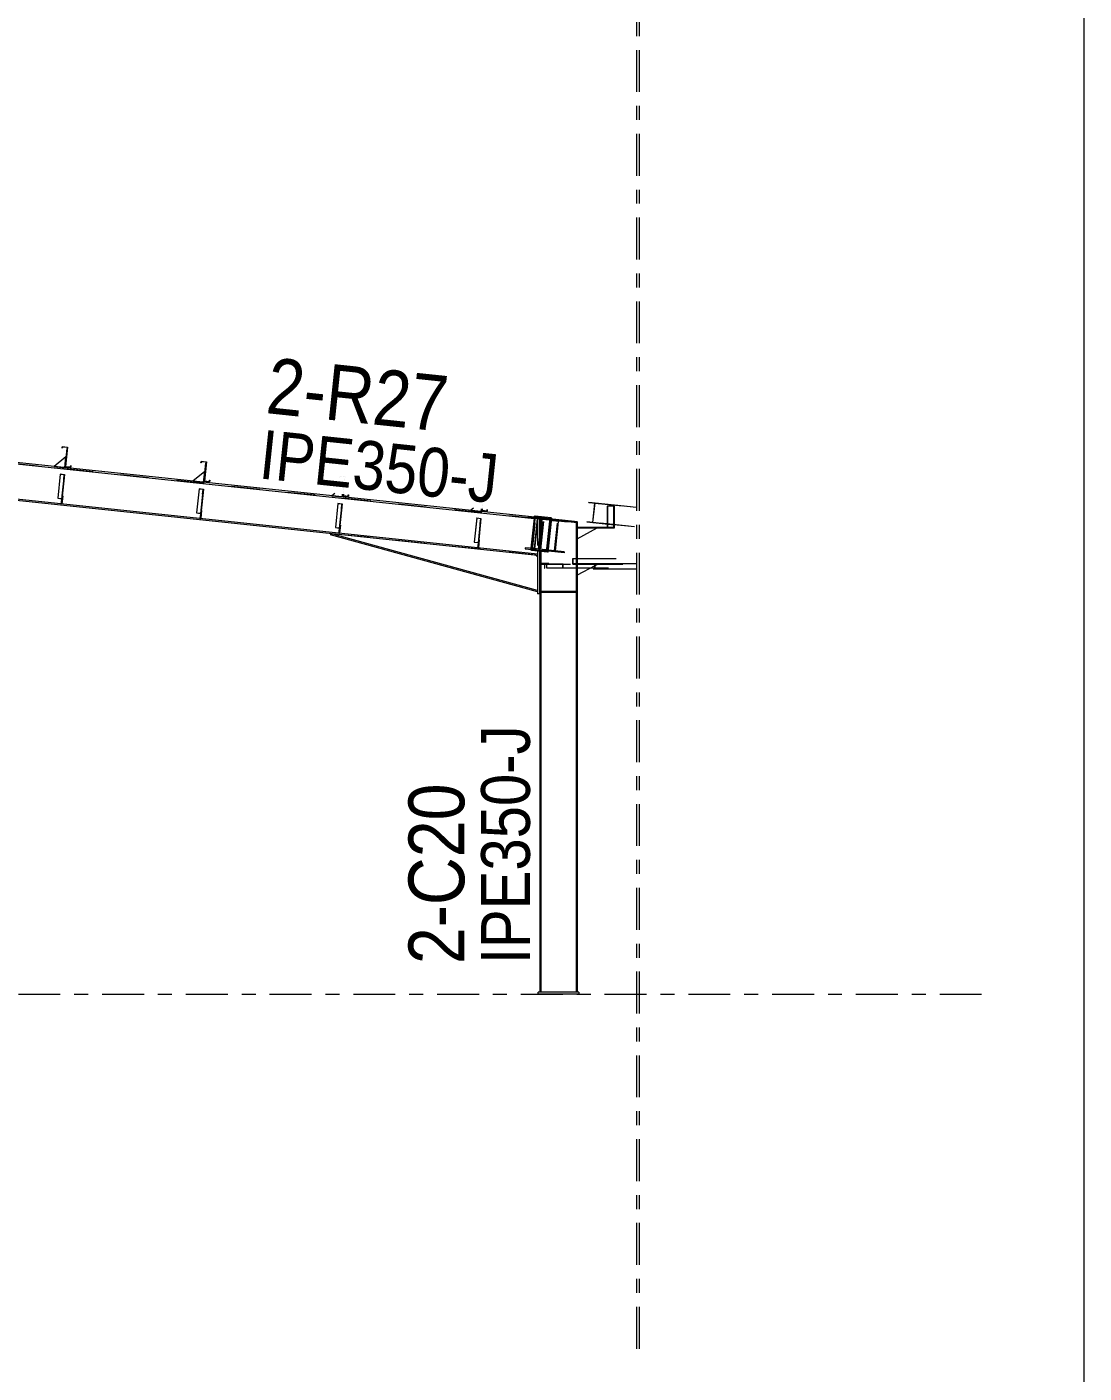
# Model space of a CAD drawing. Header units: millimetres. Extents: x -54 to 768, y -377 to 197.
# Drawn here: x 692.6 to 768.3, y -11.7 to 84.7 of the extents above; entities that cross this region are included whole.
import ezdxf

# ---------------------------------------------------------------- set-up
doc = ezdxf.new("R2010")
doc.units = ezdxf.units.MM
for name, pattern in [('XKITLINE00', [0]), ('XKITLINE02', [4, 2, -2]), ('XKITLINE03', [6, 3, -1, 1, -1])]:
    doc.linetypes.add(name, pattern=pattern)
for name, color, linetype, lineweight in [('DrawingSheet', 5, 'Continuous', 0), ('Part', 2, 'Continuous', 0), ('PartMark', 7, 'Continuous', 0), ('S-grid', 1, 'Continuous', 0)]:
    doc.layers.add(name, color=color, linetype=linetype, lineweight=lineweight)
doc.styles.add('ARIAL', font='ARIAL.TTF')

# ---------------------------------------------------------------- blocks, each defined once
blk = doc.blocks.new('*A13')
at = {"layer": 'Part'}
blk.add_hatch(color=3, dxfattribs=at).paths.add_polyline_path([(732.875, 50.603), (732.876, 50.618), (733.314, 50.572), (733.164, 49.157), (732.727, 49.203), (732.729, 49.218), (733.149, 49.174), (733.295, 50.558)], flags=17)
blk = doc.blocks.new('*A14')
at = {"layer": 'Part'}
blk.add_hatch(color=3, dxfattribs=at).paths.add_polyline_path([(728.543, 49.516), (728.551, 49.585), (729.863, 49.447), (729.856, 49.378), (729.228, 49.444), (729, 47.287), (729.628, 47.221), (729.621, 47.152), (728.309, 47.29), (728.316, 47.359), (728.943, 47.293), (729.171, 49.45)], flags=17)
blk = doc.blocks.new('*A15')
at = {"layer": 'Part'}
blk.add_hatch(color=3, dxfattribs=at).paths.add_polyline_path([(731.73, 46.563), (731.73, 46.206), (733.314, 46.206), (733.314, 45.822), (733.182, 45.822), (733.182, 45.835), (733.298, 45.835), (733.298, 46.192), (731.715, 46.192), (731.715, 46.577), (731.846, 46.577), (731.846, 46.563)], flags=17)
blk = doc.blocks.new('*A16')
at = {"layer": 'Part'}
blk.add_hatch(color=3, dxfattribs=at).paths.add_polyline_path([(695.735, 53.138), (695.746, 53.239), (695.759, 53.237), (695.747, 53.123), (695.365, 53.163), (695.51, 54.541), (695.155, 54.579), (695.145, 54.478), (695.131, 54.479), (695.143, 54.594), (695.525, 54.554), (695.38, 53.175)], flags=17)
blk = doc.blocks.new('*A24')
at = {"layer": 'Part'}
blk.add_hatch(color=3, dxfattribs=at).paths.add_polyline_path([(705.68, 52.089), (705.691, 52.19), (705.704, 52.188), (705.692, 52.074), (705.31, 52.114), (705.455, 53.493), (705.1, 53.53), (705.089, 53.429), (705.076, 53.43), (705.088, 53.545), (705.47, 53.505), (705.325, 52.126)], flags=17)
blk = doc.blocks.new('*A103')
at = {"layer": 'Part'}
blk.add_hatch(color=3, dxfattribs=at).paths.add_polyline_path([(704.943, 51.568), (704.945, 51.586), (705.251, 51.554), (705.212, 51.183), (705.196, 51.185), (705.233, 51.537)], flags=17)
blk = doc.blocks.new('*A104')
at = {"layer": 'Part'}
blk.add_hatch(color=3, dxfattribs=at).paths.add_polyline_path([(694.998, 52.617), (695, 52.635), (695.306, 52.603), (695.267, 52.232), (695.251, 52.234), (695.289, 52.586)], flags=17)
blk = doc.blocks.new('*A105')
at = {"layer": 'Part'}
blk.add_hatch(color=3, dxfattribs=at).paths.add_polyline_path([(725.57, 49.991), (725.58, 50.092), (725.594, 50.091), (725.582, 49.976), (725.199, 50.016), (725.345, 51.395), (724.99, 51.432), (724.979, 51.331), (724.965, 51.333), (724.977, 51.447), (725.36, 51.407), (725.215, 50.028)], flags=17)
blk = doc.blocks.new('*A106')
at = {"layer": 'Part'}
blk.add_hatch(color=3, dxfattribs=at).paths.add_polyline_path([(714.887, 50.519), (714.889, 50.537), (715.195, 50.505), (715.156, 50.134), (715.141, 50.136), (715.178, 50.488)], flags=17)
blk = doc.blocks.new('*A107')
at = {"layer": 'Part'}
blk.add_hatch(color=3, dxfattribs=at).paths.add_polyline_path([(724.832, 49.47), (724.834, 49.488), (725.14, 49.456), (725.101, 49.085), (725.086, 49.087), (725.123, 49.439)], flags=17)
blk = doc.blocks.new('*A108')
at = {"layer": 'Part'}
blk.add_hatch(color=3, dxfattribs=at).paths.add_polyline_path([(730.685, 46.177), (730.685, 46.192), (731.023, 46.192), (731.023, 45.885), (731.006, 45.885), (731.006, 46.177)], flags=17)
blk = doc.blocks.new('*A148')
at = {"layer": 'Part'}
blk.add_hatch(color=3, dxfattribs=at).paths.add_polyline_path([(715.625, 51.04), (715.635, 51.141), (715.649, 51.139), (715.637, 51.025), (715.255, 51.065), (715.4, 52.444), (715.045, 52.481), (715.034, 52.38), (715.021, 52.382), (715.033, 52.496), (715.415, 52.456), (715.27, 51.077)], flags=17)
blk = doc.blocks.new('*A157')
at = {"layer": 'DrawingSheet', "color": 5, "linetype": 'XKITLINE00', "lineweight": 0}
blk.add_line((768.346, -377.156), (768.346, 196.844), dxfattribs=at)
blk = doc.blocks.new('*A162')
at = {"layer": 'S-grid', "color": 1, "linetype": 'XKITLINE03', "lineweight": 0}
blk.add_line((-10, 15.385), (761.692, 15.385), dxfattribs=at)
blk = doc.blocks.new('*A165')
at = {"layer": 'S-grid', "color": 1, "linetype": 'XKITLINE03', "lineweight": 0}
blk.add_line((-10, 15.385), (761.885, 15.385), dxfattribs=at)
blk = doc.blocks.new('*A179')
at = {"layer": 'Part', "color": 2, "linetype": 'XKITLINE00', "lineweight": 0}
for p, q in [((732.875, 50.603), (732.876, 50.618)), ((733.295, 50.558), (732.875, 50.603)), ((732.876, 50.618), (733.314, 50.572)), ((732.876, 50.618), (735.849, 50.311)), ((733.149, 49.174), (733.295, 50.558)), ((733.164, 49.157), (733.314, 50.572)), ((733.314, 50.572), (736.286, 50.265)), ((732.727, 49.203), (732.729, 49.218)), ((733.164, 49.157), (732.727, 49.203)), ((733.149, 49.175), (732.729, 49.218)), ((732.729, 49.218), (733.149, 49.174)), ((734.185, 49.051), (733.164, 49.157)), ((736.137, 48.85), (734.702, 48.998))]:
    blk.add_line(p, q, dxfattribs=at)
at = {"layer": 'Part', "color": 7, "linetype": 'XKITLINE02', "lineweight": 0}
for p, q in [((732.875, 50.603), (735.847, 50.296)), ((733.295, 50.558), (736.267, 50.252)), ((732.727, 49.203), (735.699, 48.896)), ((735.701, 48.911), (733.149, 49.175)), ((733.149, 49.174), (736.121, 48.867)), ((734.702, 48.998), (734.185, 49.051))]:
    blk.add_line(p, q, dxfattribs=at)
blk = doc.blocks.new('*A180')
at = {"layer": 'Part', "color": 2, "linetype": 'XKITLINE00', "lineweight": 0}
for p, q in [((728.543, 49.516), (728.551, 49.585)), ((729.171, 49.45), (728.543, 49.516)), ((729.863, 49.447), (728.551, 49.585)), ((729.171, 49.45), (728.943, 47.293)), ((729, 47.287), (729.228, 49.444)), ((729.856, 49.378), (729.228, 49.444)), ((729.306, 47.255), (729.534, 49.412)), ((729.856, 49.378), (729.863, 49.447)), ((730.014, 49.361), (729.856, 49.378)), ((730.021, 49.43), (729.863, 49.447)), ((730.014, 49.361), (730.021, 49.43)), ((728.316, 47.359), (728.309, 47.29)), ((728.309, 47.29), (729.779, 47.135)), ((728.943, 47.293), (728.316, 47.359)), ((729.786, 47.204), (729, 47.287)), ((729.621, 47.152), (729.628, 47.221)), ((729.779, 47.135), (729.786, 47.204))]:
    blk.add_line(p, q, dxfattribs=at)
at = {"layer": 'Part', "color": 7, "linetype": 'XKITLINE02', "lineweight": 0}
for p, q in [((729.011, 49.467), (729.018, 49.536)), ((729.228, 49.444), (729.171, 49.45)), ((729.263, 47.259), (729.49, 49.417)), ((728.776, 47.241), (728.783, 47.31)), ((728.943, 47.293), (729, 47.287)), ((729.779, 47.135), (729.621, 47.152))]:
    blk.add_line(p, q, dxfattribs=at)
blk = doc.blocks.new('*A181')
at = {"layer": 'Part', "color": 2, "linetype": 'XKITLINE00', "lineweight": 0}
for p, q in [((731.715, 46.192), (731.715, 46.577)), ((731.715, 46.577), (734.819, 46.577)), ((734.819, 46.563), (731.73, 46.563)), ((731.73, 46.563), (731.73, 46.206)), ((731.846, 46.563), (731.846, 46.577)), ((731.715, 46.192), (733.298, 46.192)), ((736.286, 46.206), (731.73, 46.206)), ((733.182, 45.822), (733.182, 45.835)), ((733.298, 45.835), (733.182, 45.835)), ((736.286, 45.822), (733.182, 45.822)), ((733.298, 45.835), (733.298, 46.192)), ((733.314, 45.822), (733.314, 46.206))]:
    blk.add_line(p, q, dxfattribs=at)
at = {"layer": 'Part', "color": 7, "linetype": 'XKITLINE02', "lineweight": 0}
for p, q in [((733.298, 46.192), (736.27, 46.192)), ((736.27, 45.835), (733.298, 45.835))]:
    blk.add_line(p, q, dxfattribs=at)
blk = doc.blocks.new('*A182')
at = {"layer": 'Part', "color": 2, "linetype": 'XKITLINE00', "lineweight": 0}
for p, q in [((695.131, 54.479), (695.143, 54.594)), ((695.145, 54.478), (695.131, 54.479)), ((695.143, 54.594), (695.525, 54.554)), ((695.155, 54.579), (695.145, 54.478)), ((695.51, 54.541), (695.155, 54.579)), ((695.365, 53.163), (695.51, 54.541)), ((695.525, 54.554), (695.38, 53.175)), ((695.747, 53.123), (695.365, 53.163)), ((695.38, 53.175), (695.735, 53.138)), ((695.735, 53.138), (695.746, 53.239)), ((695.746, 53.239), (695.759, 53.237)), ((695.759, 53.237), (695.747, 53.123))]:
    blk.add_line(p, q, dxfattribs=at)
blk = doc.blocks.new('*A190')
at = {"layer": 'Part', "color": 2, "linetype": 'XKITLINE00', "lineweight": 0}
for p, q in [((705.076, 53.43), (705.088, 53.545)), ((705.089, 53.429), (705.076, 53.43)), ((705.088, 53.545), (705.47, 53.505)), ((705.1, 53.53), (705.089, 53.429)), ((705.455, 53.493), (705.1, 53.53)), ((705.31, 52.114), (705.455, 53.493)), ((705.47, 53.505), (705.325, 52.126)), ((705.692, 52.074), (705.31, 52.114)), ((705.325, 52.126), (705.68, 52.089)), ((705.68, 52.089), (705.691, 52.19)), ((705.691, 52.19), (705.704, 52.188)), ((705.704, 52.188), (705.692, 52.074))]:
    blk.add_line(p, q, dxfattribs=at)
blk = doc.blocks.new('*A574')
at = {"layer": 'Part', "color": 7, "linetype": 'XKITLINE02', "lineweight": 0}
for p, q in [((695.144, 51.067), (695.083, 50.493)), ((695.083, 50.493), (695.121, 50.489)), ((695.095, 50.608), (695.134, 50.604)), ((695.121, 50.489), (695.182, 51.063)), ((695.182, 51.063), (695.144, 51.067))]:
    blk.add_line(p, q, dxfattribs=at)
blk = doc.blocks.new('*A575')
at = {"layer": 'Part', "color": 7, "linetype": 'XKITLINE02', "lineweight": 0}
for p, q in [((695, 52.635), (694.817, 50.898)), ((695.289, 52.586), (695.082, 50.628)), ((695.097, 50.626), (695.306, 52.603)), ((694.817, 50.898), (695.107, 50.868)), ((694.818, 50.911), (695.124, 50.879)), ((695.082, 50.628), (695.097, 50.626))]:
    blk.add_line(p, q, dxfattribs=at)
blk = doc.blocks.new('*A576')
at = {"layer": 'Part', "color": 7, "linetype": 'XKITLINE02', "lineweight": 0}
for p, q in [((705.089, 50.018), (705.028, 49.444)), ((705.028, 49.444), (705.066, 49.44)), ((705.04, 49.559), (705.078, 49.555)), ((705.066, 49.44), (705.127, 50.014)), ((705.127, 50.014), (705.089, 50.018))]:
    blk.add_line(p, q, dxfattribs=at)
blk = doc.blocks.new('*A577')
at = {"layer": 'Part', "color": 7, "linetype": 'XKITLINE02', "lineweight": 0}
for p, q in [((704.945, 51.586), (704.761, 49.85)), ((705.233, 51.537), (705.027, 49.579)), ((705.042, 49.577), (705.251, 51.554)), ((704.761, 49.85), (705.052, 49.819)), ((704.763, 49.862), (705.069, 49.83)), ((705.027, 49.579), (705.042, 49.577))]:
    blk.add_line(p, q, dxfattribs=at)
blk = doc.blocks.new('*A578')
at = {"layer": 'Part', "color": 2, "linetype": 'XKITLINE00', "lineweight": 0}
for p, q in [((695.083, 50.493), (695.117, 50.816)), ((695.182, 51.063), (695.121, 50.489)), ((695.144, 51.067), (695.182, 51.063))]:
    blk.add_line(p, q, dxfattribs=at)
at = {"layer": 'Part', "color": 7, "linetype": 'XKITLINE02', "lineweight": 0}
for p, q in [((695.121, 50.489), (695.083, 50.493)), ((695.095, 50.608), (695.134, 50.604)), ((695.117, 50.816), (695.144, 51.067))]:
    blk.add_line(p, q, dxfattribs=at)
blk = doc.blocks.new('*A579')
at = {"layer": 'Part', "color": 2, "linetype": 'XKITLINE00', "lineweight": 0}
for p, q in [((705.409, 53.419), (705.263, 52.042)), ((705.447, 53.415), (705.409, 53.419)), ((705.31, 52.114), (705.302, 52.038))]:
    blk.add_line(p, q, dxfattribs=at)
at = {"layer": 'Part', "color": 7, "linetype": 'XKITLINE02', "lineweight": 0}
for p, q in [((705.31, 52.114), (705.447, 53.415)), ((705.302, 52.038), (705.263, 52.042))]:
    blk.add_line(p, q, dxfattribs=at)
blk = doc.blocks.new('*A580')
at = {"layer": 'Part', "color": 2, "linetype": 'XKITLINE00', "lineweight": 0}
blk.add_line((705.344, 52.807), (704.498, 52.122), dxfattribs=at)
at = {"layer": 'Part', "color": 7, "linetype": 'XKITLINE02', "lineweight": 0}
for p, q in [((704.498, 52.122), (705.263, 52.042)), ((705.263, 52.042), (705.344, 52.807))]:
    blk.add_line(p, q, dxfattribs=at)
blk = doc.blocks.new('*A581')
at = {"layer": 'Part', "color": 2, "linetype": 'XKITLINE00', "lineweight": 0}
for p, q in [((704.943, 51.568), (704.761, 49.85)), ((704.943, 51.568), (704.945, 51.586)), ((705.233, 51.537), (704.943, 51.568)), ((704.945, 51.586), (705.251, 51.554)), ((705.196, 51.185), (705.027, 49.579)), ((705.251, 51.554), (705.062, 49.767)), ((705.196, 51.185), (705.233, 51.537)), ((705.196, 51.185), (705.212, 51.183)), ((704.761, 49.85), (705.052, 49.819)), ((705.027, 49.579), (705.042, 49.577))]:
    blk.add_line(p, q, dxfattribs=at)
at = {"layer": 'Part', "color": 7, "linetype": 'XKITLINE02', "lineweight": 0}
for p, q in [((704.763, 49.862), (705.069, 49.83)), ((705.042, 49.577), (705.062, 49.767))]:
    blk.add_line(p, q, dxfattribs=at)
blk = doc.blocks.new('*A582')
at = {"layer": 'Part', "color": 2, "linetype": 'XKITLINE00', "lineweight": 0}
for p, q in [((705.028, 49.444), (705.062, 49.767)), ((705.127, 50.014), (705.066, 49.44)), ((705.089, 50.018), (705.127, 50.014))]:
    blk.add_line(p, q, dxfattribs=at)
at = {"layer": 'Part', "color": 7, "linetype": 'XKITLINE02', "lineweight": 0}
for p, q in [((705.066, 49.44), (705.028, 49.444)), ((705.04, 49.559), (705.078, 49.555)), ((705.062, 49.767), (705.089, 50.018))]:
    blk.add_line(p, q, dxfattribs=at)
blk = doc.blocks.new('*A583')
at = {"layer": 'Part', "color": 2, "linetype": 'XKITLINE00', "lineweight": 0}
for p, q in [((694.998, 52.617), (694.817, 50.898)), ((694.998, 52.617), (695, 52.635)), ((695.289, 52.586), (694.998, 52.617)), ((695, 52.635), (695.306, 52.603)), ((695.251, 52.234), (695.082, 50.628)), ((695.306, 52.603), (695.117, 50.816)), ((695.251, 52.234), (695.289, 52.586)), ((695.251, 52.234), (695.267, 52.232)), ((694.817, 50.898), (695.107, 50.868)), ((695.082, 50.628), (695.097, 50.626))]:
    blk.add_line(p, q, dxfattribs=at)
at = {"layer": 'Part', "color": 7, "linetype": 'XKITLINE02', "lineweight": 0}
for p, q in [((694.818, 50.911), (695.124, 50.879)), ((695.097, 50.626), (695.117, 50.816))]:
    blk.add_line(p, q, dxfattribs=at)
blk = doc.blocks.new('*A584')
at = {"layer": 'Part', "color": 2, "linetype": 'XKITLINE00', "lineweight": 0}
blk.add_line((695.399, 53.856), (694.554, 53.171), dxfattribs=at)
at = {"layer": 'Part', "color": 7, "linetype": 'XKITLINE02', "lineweight": 0}
for p, q in [((694.554, 53.171), (695.319, 53.091)), ((695.319, 53.091), (695.399, 53.856))]:
    blk.add_line(p, q, dxfattribs=at)
blk = doc.blocks.new('*A585')
at = {"layer": 'Part', "color": 2, "linetype": 'XKITLINE00', "lineweight": 0}
for p, q in [((695.464, 54.468), (695.319, 53.091)), ((695.502, 54.463), (695.464, 54.468)), ((695.365, 53.163), (695.357, 53.086))]:
    blk.add_line(p, q, dxfattribs=at)
at = {"layer": 'Part', "color": 7, "linetype": 'XKITLINE02', "lineweight": 0}
for p, q in [((695.365, 53.163), (695.502, 54.463)), ((695.357, 53.086), (695.319, 53.091))]:
    blk.add_line(p, q, dxfattribs=at)
blk = doc.blocks.new('*A586')
at = {"layer": 'Part', "color": 2, "linetype": 'XKITLINE00', "lineweight": 0}
for p, q in [((725.199, 50.016), (725.212, 50.139)), ((725.226, 50.137), (725.215, 50.028)), ((725.582, 49.976), (725.199, 50.016)), ((725.215, 50.028), (725.57, 49.991)), ((725.57, 49.991), (725.58, 50.092)), ((725.58, 50.092), (725.594, 50.091)), ((725.594, 50.091), (725.582, 49.976))]:
    blk.add_line(p, q, dxfattribs=at)
blk = doc.blocks.new('*A587')
at = {"layer": 'Part', "color": 2, "linetype": 'XKITLINE00', "lineweight": 0}
for p, q in [((714.37, 48.374), (714.347, 48.292)), ((729.177, 44.197), (714.347, 48.292)), ((729.177, 44.284), (714.37, 48.374)), ((729.177, 46.7), (729.065, 46.824))]:
    blk.add_line(p, q, dxfattribs=at)
at = {"layer": 'Part', "color": 7, "linetype": 'XKITLINE02', "lineweight": 0}
for p, q in [((729.065, 46.824), (714.37, 48.374)), ((729.177, 46.7), (729.177, 44.197))]:
    blk.add_line(p, q, dxfattribs=at)
blk = doc.blocks.new('*A588')
at = {"layer": 'Part', "color": 7, "linetype": 'XKITLINE02', "lineweight": 0}
for p, q in [((715.033, 48.969), (714.973, 48.395)), ((714.973, 48.395), (715.011, 48.391)), ((714.985, 48.51), (715.023, 48.506)), ((715.011, 48.391), (715.072, 48.965)), ((715.072, 48.965), (715.033, 48.969))]:
    blk.add_line(p, q, dxfattribs=at)
blk = doc.blocks.new('*A589')
at = {"layer": 'Part', "color": 7, "linetype": 'XKITLINE02', "lineweight": 0}
for p, q in [((714.889, 50.537), (714.706, 48.801)), ((715.178, 50.488), (714.972, 48.53)), ((714.987, 48.528), (715.195, 50.505)), ((714.706, 48.801), (714.997, 48.77)), ((714.708, 48.813), (715.014, 48.781)), ((714.972, 48.53), (714.987, 48.528))]:
    blk.add_line(p, q, dxfattribs=at)
blk = doc.blocks.new('*A590')
at = {"layer": 'Part', "color": 2, "linetype": 'XKITLINE00', "lineweight": 0}
for p, q in [((714.973, 48.395), (715.007, 48.718)), ((715.072, 48.965), (715.011, 48.391)), ((715.033, 48.969), (715.072, 48.965))]:
    blk.add_line(p, q, dxfattribs=at)
at = {"layer": 'Part', "color": 7, "linetype": 'XKITLINE02', "lineweight": 0}
for p, q in [((715.011, 48.391), (714.973, 48.395)), ((714.985, 48.51), (715.023, 48.506)), ((715.007, 48.718), (715.033, 48.969))]:
    blk.add_line(p, q, dxfattribs=at)
blk = doc.blocks.new('*A591')
at = {"layer": 'Part', "color": 2, "linetype": 'XKITLINE00', "lineweight": 0}
blk.add_line((714.663, 51.251), (714.443, 51.073), dxfattribs=at)
at = {"layer": 'Part', "color": 7, "linetype": 'XKITLINE02', "lineweight": 0}
for p, q in [((715.208, 50.993), (715.229, 51.192)), ((714.443, 51.073), (715.208, 50.993))]:
    blk.add_line(p, q, dxfattribs=at)
blk = doc.blocks.new('*A592')
at = {"layer": 'Part', "color": 2, "linetype": 'XKITLINE00', "lineweight": 0}
for p, q in [((715.229, 51.192), (715.208, 50.993)), ((715.255, 51.065), (715.246, 50.989))]:
    blk.add_line(p, q, dxfattribs=at)
at = {"layer": 'Part', "color": 7, "linetype": 'XKITLINE02', "lineweight": 0}
for p, q in [((715.255, 51.065), (715.267, 51.187)), ((715.246, 50.989), (715.208, 50.993))]:
    blk.add_line(p, q, dxfattribs=at)
blk = doc.blocks.new('*A593')
at = {"layer": 'Part', "color": 2, "linetype": 'XKITLINE00', "lineweight": 0}
for p, q in [((714.887, 50.519), (714.706, 48.801)), ((714.887, 50.519), (714.889, 50.537)), ((715.178, 50.488), (714.887, 50.519)), ((714.889, 50.537), (715.195, 50.505)), ((715.141, 50.136), (714.972, 48.53)), ((715.195, 50.505), (715.007, 48.718)), ((715.141, 50.136), (715.178, 50.488)), ((715.141, 50.136), (715.156, 50.134)), ((714.706, 48.801), (714.997, 48.77)), ((714.972, 48.53), (714.987, 48.528))]:
    blk.add_line(p, q, dxfattribs=at)
at = {"layer": 'Part', "color": 7, "linetype": 'XKITLINE02', "lineweight": 0}
for p, q in [((714.708, 48.813), (715.014, 48.781)), ((714.987, 48.528), (715.007, 48.718))]:
    blk.add_line(p, q, dxfattribs=at)
blk = doc.blocks.new('*A594')
at = {"layer": 'Part', "color": 7, "linetype": 'XKITLINE02', "lineweight": 0}
for p, q in [((724.978, 47.92), (724.918, 47.346)), ((724.918, 47.346), (724.956, 47.342)), ((724.93, 47.461), (724.968, 47.457)), ((724.956, 47.342), (725.017, 47.916)), ((725.017, 47.916), (724.978, 47.92))]:
    blk.add_line(p, q, dxfattribs=at)
blk = doc.blocks.new('*A595')
at = {"layer": 'Part', "color": 7, "linetype": 'XKITLINE02', "lineweight": 0}
for p, q in [((724.834, 49.488), (724.651, 47.752)), ((725.123, 49.439), (724.916, 47.481)), ((724.932, 47.479), (725.14, 49.456)), ((724.651, 47.752), (724.942, 47.721)), ((724.652, 47.764), (724.958, 47.732)), ((724.916, 47.481), (724.932, 47.479))]:
    blk.add_line(p, q, dxfattribs=at)
blk = doc.blocks.new('*A596')
at = {"layer": 'Part', "color": 7, "linetype": 'XKITLINE02', "lineweight": 0}
for p, q in [((730.008, 46.231), (729.431, 46.231)), ((729.431, 46.231), (729.431, 46.192)), ((729.431, 46.192), (730.008, 46.192)), ((729.546, 46.192), (729.546, 46.231)), ((730.008, 46.192), (730.008, 46.231))]:
    blk.add_line(p, q, dxfattribs=at)
blk = doc.blocks.new('*A597')
at = {"layer": 'Part', "color": 7, "linetype": 'XKITLINE02', "lineweight": 0}
for p, q in [((729.557, 46.192), (729.557, 46.177)), ((734.267, 46.192), (729.557, 46.192)), ((729.557, 46.177), (734.235, 46.177)), ((729.699, 46.177), (729.699, 45.885)), ((729.699, 45.885), (729.706, 45.885)), ((732.957, 45.885), (729.699, 45.885)), ((729.706, 45.885), (729.706, 46.192)), ((734.267, 45.885), (733.298, 45.885))]:
    blk.add_line(p, q, dxfattribs=at)
at = {"layer": 'Part', "color": 2, "linetype": 'XKITLINE00', "lineweight": 0}
blk.add_line((733.298, 45.885), (732.957, 45.885), dxfattribs=at)
blk = doc.blocks.new('*A598')
at = {"layer": 'Part', "color": 2, "linetype": 'XKITLINE00', "lineweight": 0}
for p, q in [((724.832, 49.47), (724.651, 47.752)), ((724.832, 49.47), (724.834, 49.488)), ((725.123, 49.439), (724.832, 49.47)), ((724.834, 49.488), (725.14, 49.456)), ((725.14, 49.456), (724.952, 47.669)), ((725.086, 49.087), (725.123, 49.439)), ((725.086, 49.087), (724.916, 47.481)), ((725.086, 49.087), (725.101, 49.085)), ((724.651, 47.752), (724.942, 47.721)), ((724.916, 47.481), (724.932, 47.479))]:
    blk.add_line(p, q, dxfattribs=at)
at = {"layer": 'Part', "color": 7, "linetype": 'XKITLINE02', "lineweight": 0}
for p, q in [((724.652, 47.764), (724.958, 47.732)), ((724.932, 47.479), (724.952, 47.669))]:
    blk.add_line(p, q, dxfattribs=at)
blk = doc.blocks.new('*A599')
at = {"layer": 'Part', "color": 2, "linetype": 'XKITLINE00', "lineweight": 0}
for p, q in [((725.174, 50.143), (725.153, 49.944)), ((725.199, 50.016), (725.191, 49.94))]:
    blk.add_line(p, q, dxfattribs=at)
at = {"layer": 'Part', "color": 7, "linetype": 'XKITLINE02', "lineweight": 0}
for p, q in [((725.199, 50.016), (725.212, 50.139)), ((725.191, 49.94), (725.153, 49.944))]:
    blk.add_line(p, q, dxfattribs=at)
blk = doc.blocks.new('*A600')
at = {"layer": 'Part', "color": 2, "linetype": 'XKITLINE00', "lineweight": 0}
blk.add_line((724.608, 50.202), (724.388, 50.024), dxfattribs=at)
at = {"layer": 'Part', "color": 7, "linetype": 'XKITLINE02', "lineweight": 0}
for p, q in [((725.153, 49.944), (725.174, 50.143)), ((724.388, 50.024), (725.153, 49.944))]:
    blk.add_line(p, q, dxfattribs=at)
blk = doc.blocks.new('*A601')
at = {"layer": 'Part', "color": 2, "linetype": 'XKITLINE00', "lineweight": 0}
for p, q in [((724.918, 47.346), (724.952, 47.669)), ((725.017, 47.916), (724.956, 47.342)), ((724.978, 47.92), (725.017, 47.916))]:
    blk.add_line(p, q, dxfattribs=at)
at = {"layer": 'Part', "color": 7, "linetype": 'XKITLINE02', "lineweight": 0}
for p, q in [((724.956, 47.342), (724.918, 47.346)), ((724.93, 47.461), (724.968, 47.457)), ((724.952, 47.669), (724.978, 47.92))]:
    blk.add_line(p, q, dxfattribs=at)
blk = doc.blocks.new('*A602')
at = {"layer": 'Part', "color": 7, "linetype": 'XKITLINE02', "lineweight": 0}
for p, q in [((732.038, 46.154), (732.038, 45.385)), ((733.451, 46.154), (732.038, 46.154)), ((733.298, 46.07), (733.451, 46.154))]:
    blk.add_line(p, q, dxfattribs=at)
at = {"layer": 'Part', "color": 2, "linetype": 'XKITLINE00', "lineweight": 0}
blk.add_line((733.298, 46.07), (732.038, 45.385), dxfattribs=at)
blk = doc.blocks.new('*A603')
at = {"layer": 'Part', "color": 7, "linetype": 'XKITLINE02', "lineweight": 0}
for p, q in [((734.601, 46.192), (732.038, 46.192)), ((732.038, 46.192), (732.038, 46.154)), ((734.601, 46.154), (733.298, 46.154)), ((733.33, 46.154), (733.33, 46.192)), ((734.117, 46.154), (734.117, 46.192)), ((734.601, 46.154), (734.601, 46.192))]:
    blk.add_line(p, q, dxfattribs=at)
at = {"layer": 'Part', "color": 2, "linetype": 'XKITLINE00', "lineweight": 0}
for p, q in [((733.298, 46.154), (732.038, 46.154)), ((733.072, 46.154), (733.072, 46.192))]:
    blk.add_line(p, q, dxfattribs=at)
blk = doc.blocks.new('*A604')
at = {"layer": 'Part', "color": 7, "linetype": 'XKITLINE02', "lineweight": 0}
for p, q in [((729.022, 49.613), (728.764, 47.165)), ((728.82, 47.159), (729.078, 49.607)), ((730.152, 49.494), (729.022, 49.613)), ((729.894, 47.046), (728.764, 47.165))]:
    blk.add_line(p, q, dxfattribs=at)
at = {"layer": 'Part', "color": 2, "linetype": 'XKITLINE00', "lineweight": 0}
for p, q in [((729.901, 47.045), (730.159, 49.493)), ((729.957, 47.039), (730.215, 49.487)), ((730.215, 49.487), (730.152, 49.494)), ((729.957, 47.039), (729.894, 47.046))]:
    blk.add_line(p, q, dxfattribs=at)
blk = doc.blocks.new('*A605')
at = {"layer": 'Part', "color": 2, "linetype": 'XKITLINE00', "lineweight": 0}
for p, q in [((728.944, 49.474), (728.716, 47.317)), ((728.959, 49.62), (728.951, 49.543)), ((730.152, 49.494), (728.959, 49.62)), ((729.838, 47.052), (730.096, 49.5)), ((729.894, 47.046), (730.152, 49.494)), ((728.709, 47.248), (728.701, 47.172)), ((729.894, 47.046), (728.701, 47.172))]:
    blk.add_line(p, q, dxfattribs=at)
at = {"layer": 'Part', "color": 7, "linetype": 'XKITLINE02', "lineweight": 0}
for p, q in [((728.756, 47.166), (729.015, 49.614)), ((728.951, 49.543), (728.944, 49.474)), ((728.716, 47.317), (728.709, 47.248))]:
    blk.add_line(p, q, dxfattribs=at)
blk = doc.blocks.new('*A606')
at = {"layer": 'Part', "color": 2, "linetype": 'XKITLINE00', "lineweight": 0}
for p, q in [((730.008, 46.231), (729.431, 46.231)), ((729.726, 46.192), (729.431, 46.192)), ((730.008, 46.192), (730.008, 46.231))]:
    blk.add_line(p, q, dxfattribs=at)
at = {"layer": 'Part', "color": 7, "linetype": 'XKITLINE02', "lineweight": 0}
for p, q in [((729.431, 46.192), (729.431, 46.231)), ((729.546, 46.192), (729.546, 46.231)), ((730.008, 46.192), (729.726, 46.192))]:
    blk.add_line(p, q, dxfattribs=at)
blk = doc.blocks.new('*A607')
at = {"layer": 'Part', "color": 2, "linetype": 'XKITLINE00', "lineweight": 0}
for p, q in [((729.58, 46.192), (729.58, 46.177)), ((729.58, 46.177), (730.685, 46.177)), ((731.023, 46.192), (729.726, 46.192)), ((729.845, 45.885), (729.845, 46.177)), ((731.023, 45.885), (729.845, 45.885)), ((730.685, 46.177), (730.685, 46.192)), ((731.006, 46.177), (730.685, 46.177)), ((731.006, 45.885), (731.006, 46.177)), ((731.023, 45.885), (731.023, 46.192))]:
    blk.add_line(p, q, dxfattribs=at)
at = {"layer": 'Part', "color": 7, "linetype": 'XKITLINE02', "lineweight": 0}
for p, q in [((729.726, 46.192), (729.58, 46.192)), ((729.859, 45.885), (729.859, 46.192))]:
    blk.add_line(p, q, dxfattribs=at)
blk = doc.blocks.new('*A608')
at = {"layer": 'Part', "color": 7, "linetype": 'XKITLINE02', "lineweight": 0}
for p, q in [((729.129, 49.455), (729.137, 49.524)), ((730.2, 49.342), (729.129, 49.455)), ((730.207, 49.411), (729.137, 49.524)), ((729.382, 47.247), (729.609, 49.404)), ((729.425, 47.242), (729.653, 49.399)), ((729.639, 49.401), (729.646, 49.47)), ((730.133, 49.349), (730.14, 49.418)), ((730.262, 49.289), (730.267, 49.335)), ((730.319, 49.283), (730.262, 49.289)), ((730.414, 47.138), (730.637, 49.249)), ((728.894, 47.229), (728.902, 47.297)), ((729.972, 47.185), (728.902, 47.297)), ((728.894, 47.229), (729.965, 47.116)), ((729.779, 47.135), (729.787, 47.204)), ((729.898, 47.123), (729.905, 47.192))]:
    blk.add_line(p, q, dxfattribs=at)
at = {"layer": 'Part', "color": 2, "linetype": 'XKITLINE00', "lineweight": 0}
for p, q in [((730.951, 49.262), (730.2, 49.342)), ((730.958, 49.331), (730.207, 49.411)), ((730.319, 49.283), (730.324, 49.329)), ((730.694, 49.243), (730.319, 49.283)), ((730.471, 47.132), (730.694, 49.243)), ((730.951, 49.262), (730.958, 49.331)), ((731.092, 46.997), (729.965, 47.116)), ((731.099, 47.066), (729.972, 47.185)), ((731.099, 47.066), (731.092, 46.997))]:
    blk.add_line(p, q, dxfattribs=at)
blk = doc.blocks.new('*A609')
at = {"layer": 'Part', "color": 7, "linetype": 'XKITLINE02', "lineweight": 0}
for p, q in [((729.177, 49.596), (729.177, 46.7)), ((729.177, 49.596), (729.181, 49.596)), ((729.181, 49.596), (729.177, 49.596)), ((729.331, 49.58), (729.331, 47.105))]:
    blk.add_line(p, q, dxfattribs=at)
at = {"layer": 'Part', "color": 2, "linetype": 'XKITLINE00', "lineweight": 0}
for p, q in [((729.181, 49.596), (729.331, 49.596)), ((729.331, 49.596), (729.331, 49.58)), ((729.177, 47.121), (729.177, 44.058)), ((729.331, 47.105), (729.331, 44.058)), ((729.331, 44.058), (729.177, 44.058))]:
    blk.add_line(p, q, dxfattribs=at)
blk = doc.blocks.new('*A610')
at = {"layer": 'Part', "color": 7, "linetype": 'XKITLINE02', "lineweight": 0}
for p, q in [((729.354, 49.501), (729.346, 49.424)), ((729.346, 49.424), (730.323, 49.321)), ((730.958, 49.331), (729.354, 49.501))]:
    blk.add_line(p, q, dxfattribs=at)
at = {"layer": 'Part', "color": 2, "linetype": 'XKITLINE00', "lineweight": 0}
for p, q in [((732.038, 49.14), (730.323, 49.321)), ((732.047, 49.217), (730.958, 49.331)), ((732.038, 49.14), (732.047, 49.217))]:
    blk.add_line(p, q, dxfattribs=at)
blk = doc.blocks.new('*A611')
at = {"layer": 'Part', "color": 2, "linetype": 'XKITLINE00', "lineweight": 0}
for p, q in [((734.702, 50.345), (734.185, 50.345)), ((734.185, 50.345), (734.185, 48.81)), ((734.218, 48.81), (734.218, 50.345)), ((734.702, 48.81), (734.702, 50.345)), ((734.185, 48.81), (734.702, 48.81))]:
    blk.add_line(p, q, dxfattribs=at)
at = {"layer": 'Part', "color": 7, "linetype": 'XKITLINE02', "lineweight": 0}
blk.add_line((734.668, 48.81), (734.668, 50.345), dxfattribs=at)
blk = doc.blocks.new('*A612')
at = {"layer": 'Part', "color": 2, "linetype": 'XKITLINE00', "lineweight": 0}
blk.add_line((732.038, 48.002), (733.451, 48.772), dxfattribs=at)
at = {"layer": 'Part', "color": 7, "linetype": 'XKITLINE02', "lineweight": 0}
for p, q in [((732.038, 48.772), (732.038, 48.002)), ((733.451, 48.772), (732.038, 48.772)), ((733.451, 48.772), (733.451, 48.772)), ((733.451, 48.772), (733.451, 48.772))]:
    blk.add_line(p, q, dxfattribs=at)
blk = doc.blocks.new('*A613')
at = {"layer": 'Part', "color": 2, "linetype": 'XKITLINE00', "lineweight": 0}
for p, q in [((734.702, 48.81), (732.038, 48.81)), ((732.038, 48.772), (734.702, 48.772)), ((733.072, 48.772), (733.072, 48.81)), ((734.218, 48.772), (734.218, 48.81)), ((734.702, 48.772), (734.702, 48.81))]:
    blk.add_line(p, q, dxfattribs=at)
at = {"layer": 'Part', "color": 7, "linetype": 'XKITLINE02', "lineweight": 0}
for p, q in [((732.038, 48.81), (732.038, 48.772)), ((733.33, 48.772), (733.33, 48.81))]:
    blk.add_line(p, q, dxfattribs=at)
blk = doc.blocks.new('*A795')
at = {"layer": 'S-grid', "color": 1, "linetype": 'XKITLINE03', "lineweight": 0}
blk.add_line((736.308, -10), (736.308, 130.192), dxfattribs=at)
blk = doc.blocks.new('*A797')
at = {"layer": 'S-grid', "color": 1, "linetype": 'XKITLINE03', "lineweight": 0}
blk.add_line((736.5, -10), (736.5, 130.192), dxfattribs=at)
blk = doc.blocks.new('*A801')
at = {"layer": 'Part', "color": 2, "linetype": 'XKITLINE00', "lineweight": 0}
for p, q in [((728.551, 49.585), (640.208, 58.903)), ((640.208, 58.818), (728.942, 49.459)), ((729.177, 46.897), (640.208, 56.281)), ((729.177, 46.812), (640.208, 56.196))]:
    blk.add_line(p, q, dxfattribs=at)
at = {"layer": 'Part', "color": 7, "linetype": 'XKITLINE02', "lineweight": 0}
for p, q in [((640.208, 58.903), (640.208, 56.196)), ((729.177, 49.434), (640.208, 58.818)), ((729.177, 49.519), (728.551, 49.585)), ((729.177, 49.519), (729.177, 46.812))]:
    blk.add_line(p, q, dxfattribs=at)
blk = doc.blocks.new('*A836')
at = {"layer": 'Part', "color": 2, "linetype": 'XKITLINE00', "lineweight": 0}
for p, q in [((715.255, 51.065), (715.267, 51.187)), ((715.281, 51.186), (715.27, 51.077)), ((715.625, 51.04), (715.635, 51.141)), ((715.635, 51.141), (715.649, 51.139)), ((715.649, 51.139), (715.637, 51.025)), ((715.637, 51.025), (715.255, 51.065)), ((715.27, 51.077), (715.625, 51.04))]:
    blk.add_line(p, q, dxfattribs=at)
blk = doc.blocks.new('*A837')
at = {"layer": 'Part', "color": 7, "linetype": 'XKITLINE02', "lineweight": 0}
for p, q in [((729.346, 47.104), (729.346, 49.424)), ((729.346, 49.424), (731.954, 49.149)), ((729.431, 49.415), (729.431, 46.231)), ((731.954, 46.577), (731.954, 46.192)), ((732.038, 46.577), (732.038, 46.192)), ((732.038, 15.538), (729.346, 15.538))]:
    blk.add_line(p, q, dxfattribs=at)
at = {"layer": 'Part', "color": 2, "linetype": 'XKITLINE00', "lineweight": 0}
for p, q in [((732.038, 49.14), (731.954, 49.149)), ((731.954, 49.149), (731.954, 46.577)), ((732.038, 49.14), (732.038, 46.577)), ((729.346, 47.104), (729.346, 15.538)), ((729.431, 47.095), (729.431, 15.538)), ((731.954, 46.192), (731.954, 15.538)), ((732.038, 46.192), (732.038, 15.538))]:
    blk.add_line(p, q, dxfattribs=at)
blk = doc.blocks.new('*A838')
at = {"layer": 'Part', "color": 2, "linetype": 'XKITLINE00', "lineweight": 0}
for p, q in [((732.154, 15.538), (729.231, 15.538)), ((729.231, 15.385), (729.231, 15.538)), ((732.154, 15.538), (732.154, 15.385)), ((732.154, 15.385), (729.231, 15.385))]:
    blk.add_line(p, q, dxfattribs=at)
blk = doc.blocks.new('*A839')
at = {"layer": 'Part', "color": 7, "linetype": 'XKITLINE02', "lineweight": 0}
for p, q in [((731.954, 44.227), (729.431, 44.227)), ((729.431, 44.227), (729.431, 44.15)), ((731.954, 44.15), (729.431, 44.15)), ((729.546, 44.15), (729.546, 44.227)), ((731.838, 44.15), (731.838, 44.227)), ((731.954, 44.15), (731.954, 44.227))]:
    blk.add_line(p, q, dxfattribs=at)
blk = doc.blocks.new('*A840')
at = {"layer": 'Part', "color": 2, "linetype": 'XKITLINE00', "lineweight": 0}
for p, q in [((731.954, 44.227), (729.431, 44.227)), ((731.954, 44.15), (729.431, 44.15))]:
    blk.add_line(p, q, dxfattribs=at)
at = {"layer": 'Part', "color": 7, "linetype": 'XKITLINE02', "lineweight": 0}
for p, q in [((729.431, 44.15), (729.431, 44.227)), ((729.546, 44.15), (729.546, 44.227)), ((731.838, 44.15), (731.838, 44.227)), ((731.954, 44.15), (731.954, 44.227))]:
    blk.add_line(p, q, dxfattribs=at)
blk = doc.blocks.new('*A922')
at = {"layer": 'PartMark', "color": 3, "style": 'ARIAL', "width": 0.85}
blk.add_text('2-R27', height=4, rotation=-6.02179, dxfattribs=at).set_placement((709.654, 57.008))
at = {"layer": 'PartMark', "color": 7, "style": 'ARIAL', "width": 0.85}
blk.add_text('IPE350-J', height=3.5, rotation=-6.02179, dxfattribs=at).set_placement((709.161, 52.334))
blk = doc.blocks.new('*A923')
at = {"layer": 'PartMark', "color": 7, "style": 'ARIAL', "width": 0.85}
blk.add_text('IPE350-J', height=3.5, rotation=90.00021, dxfattribs=at).set_placement((728.646, 17.538))
at = {"layer": 'PartMark', "color": 3, "style": 'ARIAL', "width": 0.85}
blk.add_text('2-C20', height=4, rotation=90.00021, dxfattribs=at).set_placement((723.946, 17.538))

msp = doc.modelspace()

# ---------------------------------------------------------------- block references
at = {"lineweight": 0}
for name in ['*A157', '*A795', '*A797', '*A922', '*A801', '*A16', '*A182', '*A585', '*A584', '*A24', '*A190', '*A579', '*A575', '*A583', '*A104', '*A580', '*A148', '*A577', '*A581', '*A103', '*A591', '*A592', '*A836', '*A105', '*A574', '*A578', '*A589', '*A593', '*A106', '*A600', '*A599', '*A586', '*A13', '*A179', '*A611', '*A576', '*A582', '*A595', '*A598', '*A107', '*A14', '*A180', '*A605', '*A604', '*A608', '*A609', '*A610', '*A837', '*A587', '*A588', '*A590', '*A613', '*A612', '*A594', '*A601', '*A15', '*A181', '*A596', '*A606', '*A597', '*A607', '*A108', '*A603', '*A602', '*A839', '*A840', '*A923', '*A162', '*A165', '*A838']:
    msp.add_blockref(name, (0, 0), dxfattribs=at)

doc.saveas('drawing.dxf')
